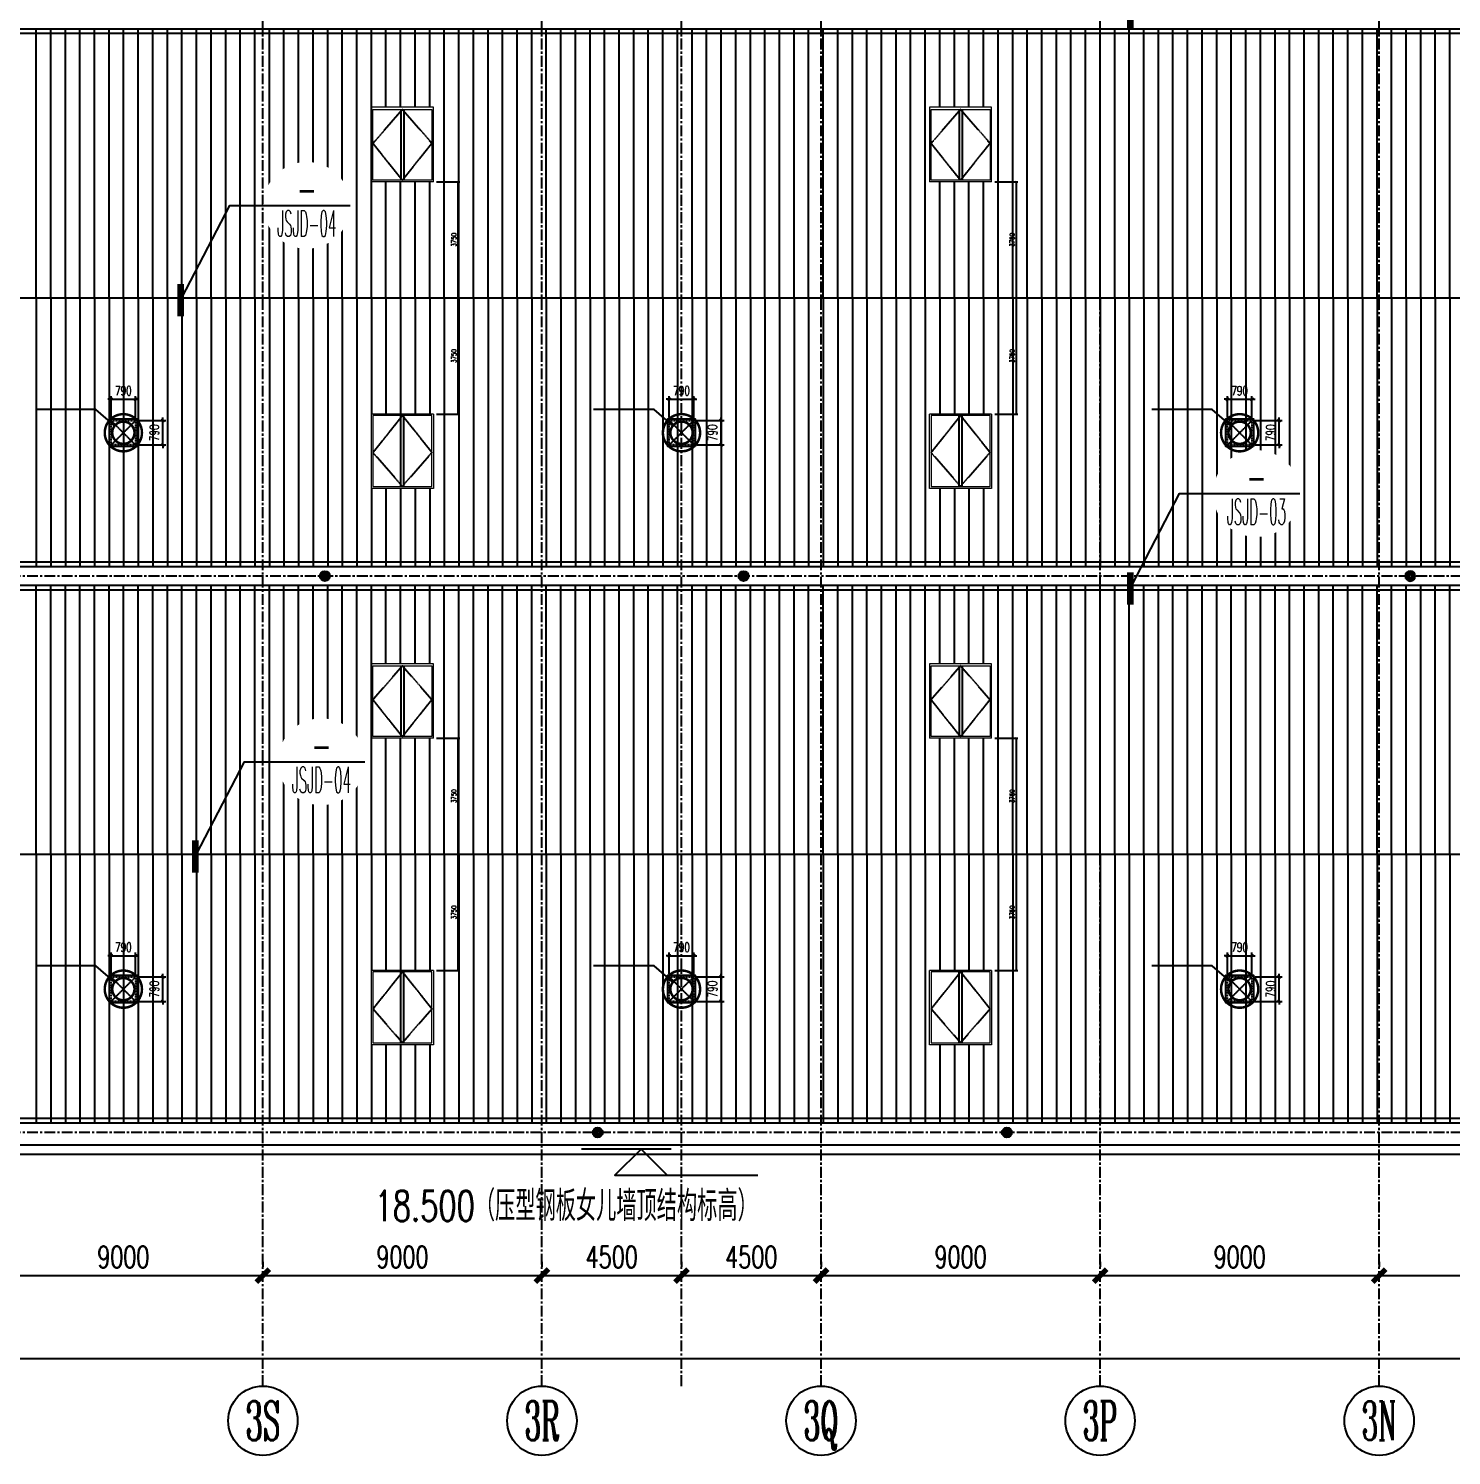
# Model space of a CAD drawing. Extents: x -599358 to 2865263, y -1062760 to 486533.
# Drawn here: x 1842118 to 1888005, y -889970 to -843935 of the extents above; entities that cross this region are included whole.
import ezdxf
from ezdxf.enums import TextEntityAlignment as Align

# ---------------------------------------------------------------- set-up
doc = ezdxf.new("R2010")
doc.units = 0
doc.set_wipeout_variables(frame=1)
for name, pattern in [('CENTER', [2, 1.25, -0.25, 0.25, -0.25]), ('DASH', [0.35, 0.25, -0.1]), ('HIDDEN', [0.375, 0.25, -0.125])]:
    doc.linetypes.add(name, pattern=pattern)
for name, color, linetype in [('3符号', 173, 'Continuous'), ('3索引', 3, 'Continuous'), ('A-AXIS-DP', 126, 'Continuous'), ('A-LIN-V', 9, 'Continuous'), ('A-SFCE', 30, 'Continuous'), ('A-WINDOW', 140, 'Continuous'), ('DIM', 173, 'Continuous'), ('DIM_SYMB', 3, 'Continuous'), ('DOTE', 1, 'CENTER'), ('参考线', 8, 'Continuous'), ('外框', 1, 'HIDDEN'), ('屋面板111', 6, 'Continuous'), ('文本', 4, 'Continuous'), ('暖通', 7, 'Continuous'), ('虹吸雨水斗', 6, 'Continuous')]:
    doc.layers.add(name, color=color, linetype=linetype)
doc.layers.add('成型线', color=3, linetype='Continuous', lineweight=18)
doc.styles.add('_TCH_AXIS', font='COMPLEX', dxfattribs={"bigfont": 'GBCBIG'})
doc.styles.add('_TCH_DIM_T3', font='SIMPLEX', dxfattribs={"width": 0.705882, "bigfont": 'GBCBIG'})
doc.styles.add('DHTEXT-1', font='romans.shx', dxfattribs={"width": 0.7, "bigfont": 'chinese.shx'})
doc.styles.add('卓越符号', font='ROMANS.shx', dxfattribs={"width": 0.7, "bigfont": 'CHINESE.shx'})
doc.dimstyles.new('_TCH_ARCH&&100', dxfattribs={"dimtxt": 297.5, "dimasz": 100, "dimexe": 100, "dimexo": 100, "dimgap": 126.25, "dimtad": 1, "dimdec": 0, "dimzin": 0, "dimdsep": 46, "dimtxsty": '_TCH_DIM_T3', "dimblk": 'ARCHTICK', "dimcen": 0.09, "dimclrt": 7, "dimazin": 2, "dimtfac": 1, "dimtdec": 0, "dimtix": 1, "dimtmove": 2, "dimatfit": 3, "dimfxl": 0, "dimtolj": 1, "dimtzin": 0, "dimarcsym": 0})
doc.dimstyles.new('_TCH_ARCH&&50', dxfattribs={"dimtxt": 148.75, "dimasz": 50, "dimexe": 50, "dimexo": 50, "dimgap": 63.125, "dimtad": 1, "dimdec": 0, "dimzin": 0, "dimdsep": 46, "dimtxsty": '_TCH_DIM_T3', "dimblk": 'ARCHTICK', "dimcen": 0.09, "dimclrt": 7, "dimazin": 2, "dimtfac": 1, "dimtdec": 0, "dimtix": 1, "dimtmove": 2, "dimatfit": 3, "dimfxl": 0, "dimtolj": 1, "dimtzin": 0, "dimarcsym": 0})
doc.dimstyles.new('ZN280', dxfattribs={"dimscale": 280, "dimtxt": 2.5, "dimasz": 1.5, "dimexe": 1, "dimexo": 2, "dimgap": 0.9, "dimtad": 1, "dimdec": 0, "dimdsep": 46, "dimtxsty": 'DHTEXT-1', "dimblk": 'ARCHTICK', "dimcen": 2.5, "dimclrd": 173, "dimclre": 173, "dimclrt": 7, "dimazin": 2, "dimtfac": 1, "dimtdec": 0, "dimtix": 1, "dimtmove": 2, "dimatfit": 3, "dimfxl": 0, "dimarcsym": 0})

# ---------------------------------------------------------------- blocks, each defined once
blk = doc.blocks.new('卓越-轴号')
blk.add_circle((0, 0), 4)
at = {"color": 0, "style": '_TCH_AXIS', "width": 1.041667, "flags": 8}
blk.add_attdef('A', text='', height=4.48, dxfattribs=at).set_placement((-2, -2.24), (2, -2.24), align=Align.FIT)
blk = doc.blocks.new('*U613')
at = {"ltscale": 10}
blk.add_line((3.48, 0), (-6.85, 0), dxfattribs=at)
blk.add_lwpolyline([(3, -3), (0, 0), (-3, -3), (13.45, -3)])
at = {"color": 0, "style": '卓越符号', "width": 0.7, "flags": 8}
blk.add_attdef('±0.000', text='', height=3.5, dxfattribs=at).set_placement((13.45, -7.85), align=Align.RIGHT)
blk = doc.blocks.new('卓越-指向索引')
blk.add_wipeout([(0, 5), (-0.52, 4.97), (-1.04, 4.89), (-1.55, 4.76), (-2.03, 4.57), (-2.5, 4.33), (-2.94, 4.05), (-3.35, 3.72), (-3.72, 3.35), (-4.05, 2.94), (-4.33, 2.5), (-4.57, 2.03), (-4.76, 1.55), (-4.89, 1.04), (-4.97, 0.52), (-5, 0), (-4.97, -0.52), (-4.89, -1.04), (-4.76, -1.55), (-4.57, -2.03), (-4.33, -2.5), (-4.05, -2.94), (-3.72, -3.35), (-3.35, -3.72), (-2.94, -4.05), (-2.5, -4.33), (-2.03, -4.57), (-1.55, -4.76), (-1.04, -4.89), (-0.52, -4.97), (0, -5), (0.52, -4.97), (1.04, -4.89), (1.55, -4.76), (2.03, -4.57), (2.5, -4.33), (2.94, -4.05), (3.35, -3.72), (3.72, -3.35), (4.05, -2.94), (4.33, -2.5), (4.57, -2.03), (4.76, -1.55), (4.89, -1.04), (4.97, -0.52), (5, 0), (4.97, 0.52), (4.89, 1.04), (4.76, 1.55), (4.57, 2.03), (4.33, 2.5), (4.05, 2.94), (3.72, 3.35), (3.35, 3.72), (2.94, 4.05), (2.5, 4.33), (2.03, 4.57), (1.55, 4.76), (1.04, 4.89), (0.52, 4.97)])
blk.add_line((-5, 0), (5, 0))
at = {"color": 0, "style": '卓越符号', "width": 0.7, "flags": 8}
blk.add_attdef('索引编号', text='', height=3, dxfattribs=at).set_placement((0, 0.37), align=Align.CENTER)
at = {"color": 0, "style": '卓越符号', "width": 0.892319, "flags": 8}
blk.add_attdef('图号', text='', height=3, dxfattribs=at).set_placement((-3.41, -3.6), (3.41, -3.6), align=Align.FIT)
blk = doc.blocks.new('“奔腾”虹吸雨水斗')
at = {"layer": '虹吸雨水斗', "lineweight": 25}
for p, q in [((946982, 86753), (947040, 86688)), ((947052, 86699), (946987, 86758)), ((947048, 86793), (947066, 86707)), ((947082, 86711), (947055, 86795)), ((947125, 86795), (947098, 86711)), ((947114, 86707), (947132, 86793)), ((947194, 86758), (947128, 86699)), ((947140, 86688), (947199, 86753)), ((946944, 86685), (947028, 86658)), ((947028, 86641), (946944, 86614)), ((947032, 86673), (946946, 86692)), ((946946, 86607), (947032, 86625)), ((947040, 86611), (946982, 86546)), ((946987, 86541), (947052, 86600)), ((947066, 86592), (947048, 86506)), ((947055, 86504), (947082, 86587)), ((947098, 86587), (947125, 86504)), ((947132, 86506), (947114, 86592)), ((947128, 86600), (947194, 86541)), ((947199, 86546), (947140, 86611)), ((947234, 86692), (947148, 86673)), ((947148, 86625), (947234, 86607)), ((947152, 86658), (947236, 86685)), ((947236, 86614), (947152, 86641))]:
    blk.add_line(p, q, dxfattribs=at)
for radius in [150, 47.6]:
    blk.add_circle((947090, 86649), radius, dxfattribs=at)
for centre, start, end in [((947025, 86649), 291.6382, 68.3675), ((947034, 86682), 261.6382, 38.3675), ((947034, 86617), 321.6382, 98.3675), ((947057, 86706), 231.6382, 8.3675), ((947057, 86593), 351.6382, 128.3675), ((947090, 86715), 201.6382, 338.3675), ((947090, 86584), 21.6382, 158.3675), ((947123, 86706), 171.6382, 308.3675), ((947123, 86593), 51.6382, 188.3675), ((947147, 86682), 141.6382, 278.3675), ((947147, 86617), 81.6382, 218.3675), ((947155, 86649), 111.6382, 248.3675)]:
    blk.add_arc(centre, 8.82, start, end, dxfattribs=at)
blk = doc.blocks.new('_ArchTick')
at = {"color": 0, "linetype": 'ByBlock', "const_width": 0.4}
blk.add_lwpolyline([(-0.5, -0.5), (0.5, 0.5)], dxfattribs=at)
blk = doc.blocks.new('*D1946')
at = {"layer": 'Defpoints', "color": 0, "ltscale": 2800, "transparency": 16777216}
for p in [(1840675, -884283), (1849675, -884168), (1849675, -884283)]:
    blk.add_point(p, dxfattribs=at)
at = {"layer": 'DIM', "color": 173, "linetype": 'ByBlock', "lineweight": -2, "ltscale": 2800, "transparency": 16777216}
for p, q in [((1840675, -883723), (1840675, -883888)), ((1849675, -883723), (1849675, -883888)), ((1840675, -884168), (1849675, -884168))]:
    blk.add_line(p, q, dxfattribs=at)
at = {"layer": 'DIM', "color": 173, "lineweight": -2, "ltscale": 2800, "transparency": 16777216, "xscale": 420, "yscale": 420, "zscale": 420, "rotation": 180}
blk.add_blockref('_ArchTick', (1840675, -884168), dxfattribs=at)
at = {"layer": 'DIM', "color": 173, "lineweight": -2, "ltscale": 2800, "transparency": 16777216, "xscale": 420, "yscale": 420, "zscale": 420}
blk.add_blockref('_ArchTick', (1849675, -884168), dxfattribs=at)
at = {"layer": 'DIM', "color": 7, "ltscale": 2800, "transparency": 16777216, "insert": (1845175, -883566), "char_height": 700, "attachment_point": 5, "style": 'DHTEXT-1'}
blk.add_mtext('9000', dxfattribs=at)
blk = doc.blocks.new('*D1947')
at = {"layer": 'Defpoints', "color": 0, "ltscale": 2800, "transparency": 16777216}
for p in [(1849675, -884283), (1858675, -884168), (1858675, -884283)]:
    blk.add_point(p, dxfattribs=at)
at = {"layer": 'DIM', "color": 173, "linetype": 'ByBlock', "lineweight": -2, "ltscale": 2800, "transparency": 16777216}
for p, q in [((1849675, -883723), (1849675, -883888)), ((1858675, -883723), (1858675, -883888)), ((1849675, -884168), (1858675, -884168))]:
    blk.add_line(p, q, dxfattribs=at)
at = {"layer": 'DIM', "color": 173, "lineweight": -2, "ltscale": 2800, "transparency": 16777216, "xscale": 420, "yscale": 420, "zscale": 420, "rotation": 180}
blk.add_blockref('_ArchTick', (1849675, -884168), dxfattribs=at)
at = {"layer": 'DIM', "color": 173, "lineweight": -2, "ltscale": 2800, "transparency": 16777216, "xscale": 420, "yscale": 420, "zscale": 420}
blk.add_blockref('_ArchTick', (1858675, -884168), dxfattribs=at)
at = {"layer": 'DIM', "color": 7, "ltscale": 2800, "transparency": 16777216, "insert": (1854175, -883566), "char_height": 700, "attachment_point": 5, "style": 'DHTEXT-1'}
blk.add_mtext('9000', dxfattribs=at)
blk = doc.blocks.new('*D1948')
at = {"layer": 'Defpoints', "color": 0, "ltscale": 2800, "transparency": 16777216}
for p in [(1858675, -884283), (1863175, -884168), (1863175, -884283)]:
    blk.add_point(p, dxfattribs=at)
at = {"layer": 'DIM', "color": 173, "linetype": 'ByBlock', "lineweight": -2, "ltscale": 2800, "transparency": 16777216}
for p, q in [((1858675, -883723), (1858675, -883888)), ((1863175, -883723), (1863175, -883888)), ((1858675, -884168), (1863175, -884168))]:
    blk.add_line(p, q, dxfattribs=at)
at = {"layer": 'DIM', "color": 173, "lineweight": -2, "ltscale": 2800, "transparency": 16777216, "xscale": 420, "yscale": 420, "zscale": 420, "rotation": 180}
blk.add_blockref('_ArchTick', (1858675, -884168), dxfattribs=at)
at = {"layer": 'DIM', "color": 173, "lineweight": -2, "ltscale": 2800, "transparency": 16777216, "xscale": 420, "yscale": 420, "zscale": 420}
blk.add_blockref('_ArchTick', (1863175, -884168), dxfattribs=at)
at = {"layer": 'DIM', "color": 7, "ltscale": 2800, "transparency": 16777216, "insert": (1860925, -883566), "char_height": 700, "attachment_point": 5, "style": 'DHTEXT-1'}
blk.add_mtext('4500', dxfattribs=at)
blk = doc.blocks.new('*D1949')
at = {"layer": 'Defpoints', "color": 0, "ltscale": 2800, "transparency": 16777216}
for p in [(1863175, -884283), (1867675, -884168), (1867675, -884283)]:
    blk.add_point(p, dxfattribs=at)
at = {"layer": 'DIM', "color": 173, "linetype": 'ByBlock', "lineweight": -2, "ltscale": 2800, "transparency": 16777216}
for p, q in [((1863175, -883723), (1863175, -883888)), ((1867675, -883723), (1867675, -883888)), ((1863175, -884168), (1867675, -884168))]:
    blk.add_line(p, q, dxfattribs=at)
at = {"layer": 'DIM', "color": 173, "lineweight": -2, "ltscale": 2800, "transparency": 16777216, "xscale": 420, "yscale": 420, "zscale": 420, "rotation": 180}
blk.add_blockref('_ArchTick', (1863175, -884168), dxfattribs=at)
at = {"layer": 'DIM', "color": 173, "lineweight": -2, "ltscale": 2800, "transparency": 16777216, "xscale": 420, "yscale": 420, "zscale": 420}
blk.add_blockref('_ArchTick', (1867675, -884168), dxfattribs=at)
at = {"layer": 'DIM', "color": 7, "ltscale": 2800, "transparency": 16777216, "insert": (1865425, -883566), "char_height": 700, "attachment_point": 5, "style": 'DHTEXT-1'}
blk.add_mtext('4500', dxfattribs=at)
blk = doc.blocks.new('*D1950')
at = {"layer": 'Defpoints', "color": 0, "ltscale": 2800, "transparency": 16777216}
for p in [(1867675, -884283), (1876675, -884168), (1876675, -884283)]:
    blk.add_point(p, dxfattribs=at)
at = {"layer": 'DIM', "color": 173, "linetype": 'ByBlock', "lineweight": -2, "ltscale": 2800, "transparency": 16777216}
for p, q in [((1867675, -883723), (1867675, -883888)), ((1876675, -883723), (1876675, -883888)), ((1867675, -884168), (1876675, -884168))]:
    blk.add_line(p, q, dxfattribs=at)
at = {"layer": 'DIM', "color": 173, "lineweight": -2, "ltscale": 2800, "transparency": 16777216, "xscale": 420, "yscale": 420, "zscale": 420, "rotation": 180}
blk.add_blockref('_ArchTick', (1867675, -884168), dxfattribs=at)
at = {"layer": 'DIM', "color": 173, "lineweight": -2, "ltscale": 2800, "transparency": 16777216, "xscale": 420, "yscale": 420, "zscale": 420}
blk.add_blockref('_ArchTick', (1876675, -884168), dxfattribs=at)
at = {"layer": 'DIM', "color": 7, "ltscale": 2800, "transparency": 16777216, "insert": (1872175, -883566), "char_height": 700, "attachment_point": 5, "style": 'DHTEXT-1'}
blk.add_mtext('9000', dxfattribs=at)
blk = doc.blocks.new('*D1951')
at = {"layer": 'Defpoints', "color": 0, "ltscale": 2800, "transparency": 16777216}
for p in [(1876675, -884283), (1885675, -884168), (1885675, -884283)]:
    blk.add_point(p, dxfattribs=at)
at = {"layer": 'DIM', "color": 173, "linetype": 'ByBlock', "lineweight": -2, "ltscale": 2800, "transparency": 16777216}
for p, q in [((1876675, -883723), (1876675, -883888)), ((1885675, -883723), (1885675, -883888)), ((1876675, -884168), (1885675, -884168))]:
    blk.add_line(p, q, dxfattribs=at)
at = {"layer": 'DIM', "color": 173, "lineweight": -2, "ltscale": 2800, "transparency": 16777216, "xscale": 420, "yscale": 420, "zscale": 420, "rotation": 180}
blk.add_blockref('_ArchTick', (1876675, -884168), dxfattribs=at)
at = {"layer": 'DIM', "color": 173, "lineweight": -2, "ltscale": 2800, "transparency": 16777216, "xscale": 420, "yscale": 420, "zscale": 420}
blk.add_blockref('_ArchTick', (1885675, -884168), dxfattribs=at)
at = {"layer": 'DIM', "color": 7, "ltscale": 2800, "transparency": 16777216, "insert": (1881175, -883566), "char_height": 700, "attachment_point": 5, "style": 'DHTEXT-1'}
blk.add_mtext('9000', dxfattribs=at)
blk = doc.blocks.new('*D1952')
at = {"layer": 'Defpoints', "color": 0, "ltscale": 2800, "transparency": 16777216}
for p in [(1885675, -884283), (1894675, -884168), (1894675, -884283)]:
    blk.add_point(p, dxfattribs=at)
at = {"layer": 'DIM', "color": 173, "linetype": 'ByBlock', "lineweight": -2, "ltscale": 2800, "transparency": 16777216}
for p, q in [((1885675, -883723), (1885675, -883888)), ((1894675, -883723), (1894675, -883888)), ((1885675, -884168), (1894675, -884168))]:
    blk.add_line(p, q, dxfattribs=at)
at = {"layer": 'DIM', "color": 173, "lineweight": -2, "ltscale": 2800, "transparency": 16777216, "xscale": 420, "yscale": 420, "zscale": 420, "rotation": 180}
blk.add_blockref('_ArchTick', (1885675, -884168), dxfattribs=at)
at = {"layer": 'DIM', "color": 173, "lineweight": -2, "ltscale": 2800, "transparency": 16777216, "xscale": 420, "yscale": 420, "zscale": 420}
blk.add_blockref('_ArchTick', (1894675, -884168), dxfattribs=at)
at = {"layer": 'DIM', "color": 7, "ltscale": 2800, "transparency": 16777216, "insert": (1890175, -883566), "char_height": 700, "attachment_point": 5, "style": 'DHTEXT-1'}
blk.add_mtext('9000', dxfattribs=at)
blk = doc.blocks.new('*D1965')
at = {"layer": 'Defpoints', "color": 0, "ltscale": 2800, "transparency": 16777216}
for p in [(1809675, -885239), (1993675, -885239), (1809675, -886850)]:
    blk.add_point(p, dxfattribs=at)
at = {"layer": 'DIM', "color": 173, "linetype": 'ByBlock', "lineweight": -2, "ltscale": 2800, "transparency": 16777216}
for p, q in [((1809675, -885799), (1809675, -887130)), ((1993675, -885799), (1993675, -887130)), ((1993675, -886850), (1809675, -886850))]:
    blk.add_line(p, q, dxfattribs=at)
at = {"layer": 'DIM', "color": 173, "lineweight": -2, "ltscale": 2800, "transparency": 16777216, "xscale": 420, "yscale": 420, "zscale": 420, "rotation": 180}
blk.add_blockref('_ArchTick', (1809675, -886850), dxfattribs=at)
at = {"layer": 'DIM', "color": 173, "lineweight": -2, "ltscale": 2800, "transparency": 16777216, "xscale": 420, "yscale": 420, "zscale": 420}
blk.add_blockref('_ArchTick', (1993675, -886850), dxfattribs=at)
at = {"layer": 'DIM', "color": 7, "ltscale": 2800, "transparency": 16777216, "insert": (1901675, -886248), "char_height": 700, "attachment_point": 5, "style": 'DHTEXT-1'}
blk.add_mtext('184000', dxfattribs=at)
blk = doc.blocks.new('*D1776')
at = {"layer": 'A-AXIS-DP', "color": 0, "lineweight": -2, "transparency": 16777216}
for p, q in [((-1274, 395), (-1274, 495)), ((-495, 395), (-1374, 395)), ((-1274, 395), (-1274, -395)), ((-495, -395), (-1374, -395)), ((-1274, -395), (-1274, -495))]:
    blk.add_line(p, q, dxfattribs=at)
at = {"layer": 'Defpoints', "color": 0, "transparency": 16777216}
for p in [(-395, 395), (-1274, -395), (-395, -395)]:
    blk.add_point(p, dxfattribs=at)
at = {"layer": 'A-AXIS-DP', "color": 0, "lineweight": -2, "transparency": 16777216, "xscale": 100, "yscale": 100, "zscale": 100}
for p, rotation in [((-1274, 395), 270), ((-1274, -395), 90)]:
    blk.add_blockref('_ArchTick', p, dxfattribs=dict(at, rotation=rotation))
at = {"layer": 'A-AXIS-DP', "color": 7, "transparency": 16777216, "insert": (-999, 0), "char_height": 297.5, "attachment_point": 5, "rotation": 270, "style": '_TCH_DIM_T3'}
blk.add_mtext('\\A1;790', dxfattribs=at)
blk = doc.blocks.new('*D1777')
at = {"layer": 'A-AXIS-DP', "color": 0, "lineweight": -2, "transparency": 16777216}
for p, q in [((-395, -495), (-395, -1178)), ((395, -495), (395, -1178)), ((-395, -1078), (-495, -1078)), ((395, -1078), (-395, -1078)), ((395, -1078), (495, -1078))]:
    blk.add_line(p, q, dxfattribs=at)
at = {"layer": 'Defpoints', "color": 0, "transparency": 16777216}
for p in [(-395, -395), (395, -395), (-395, -1078)]:
    blk.add_point(p, dxfattribs=at)
at = {"layer": 'A-AXIS-DP', "color": 0, "lineweight": -2, "transparency": 16777216, "xscale": 100, "yscale": 100, "zscale": 100}
blk.add_blockref('_ArchTick', (-395, -1078), dxfattribs=at)
at = {"layer": 'A-AXIS-DP', "color": 0, "lineweight": -2, "transparency": 16777216, "xscale": 100, "yscale": 100, "zscale": 100, "rotation": 180}
blk.add_blockref('_ArchTick', (395, -1078), dxfattribs=at)
at = {"layer": 'A-AXIS-DP', "color": 7, "transparency": 16777216, "insert": (0, -1353), "char_height": 297.5, "attachment_point": 5, "rotation": 180, "style": '_TCH_DIM_T3'}
blk.add_mtext('\\A1;790', dxfattribs=at)
blk = doc.blocks.new('44')
blk.add_wipeout([(277496, 745320), (279896, 745320), (279896, 747320), (277496, 747320)]).dxf.layer = '参考线'
at = {"color": 2}
for p, q in [((277566, 746370), (279851, 746370)), ((277566, 746270), (279851, 746270))]:
    blk.add_line(p, q, dxfattribs=at)
at = {"layer": '外框'}
for points in [[(279851, 746320), (278658, 747270), (277566, 746320)], [(279851, 746320), (278658, 745370), (277566, 746320)]]:
    blk.add_lwpolyline(points, dxfattribs=at)
at = {"layer": '成型线'}
blk.add_line((279896, 745320), (279896, 747320), dxfattribs=at)
blk.add_lwpolyline([(279896, 745320), (277496, 745320), (277496, 747320), (279896, 747320)], dxfattribs=at)
blk.add_lwpolyline([(279851, 745370), (279851, 747270), (277566, 747270), (277566, 745370)], close=True, dxfattribs=at)
blk = doc.blocks.new('*D2423')
at = {"layer": 'A-WINDOW', "color": 0, "lineweight": -2, "transparency": 16777216}
for p, q in [((367696, 714320), (368446, 714320)), ((368396, 710570), (368396, 714320)), ((367696, 710570), (368446, 710570))]:
    blk.add_line(p, q, dxfattribs=at)
at = {"layer": 'Defpoints', "color": 0, "transparency": 16777216}
for p in [(367646, 714320), (368396, 714320), (367646, 710570)]:
    blk.add_point(p, dxfattribs=at)
at = {"layer": 'A-WINDOW', "color": 0, "lineweight": -2, "transparency": 16777216, "xscale": 50, "yscale": 50, "zscale": 50}
for p, rotation in [((368396, 714320), 90), ((368396, 710570), 270)]:
    blk.add_blockref('_ArchTick', p, dxfattribs=dict(at, rotation=rotation))
at = {"layer": 'A-WINDOW', "color": 7, "transparency": 16777216, "insert": (368258, 712445), "char_height": 148.8, "attachment_point": 5, "rotation": 90, "style": '_TCH_DIM_T3'}
blk.add_mtext('\\A1;3750', dxfattribs=at)
blk = doc.blocks.new('*D2424')
at = {"layer": 'A-WINDOW', "color": 0, "lineweight": -2, "transparency": 16777216}
for p, q in [((367696, 718070), (368446, 718070)), ((368396, 714320), (368396, 718070)), ((367696, 714320), (368446, 714320))]:
    blk.add_line(p, q, dxfattribs=at)
at = {"layer": 'Defpoints', "color": 0, "transparency": 16777216}
for p in [(367646, 718070), (368396, 718070), (367646, 714320)]:
    blk.add_point(p, dxfattribs=at)
at = {"layer": 'A-WINDOW', "color": 0, "lineweight": -2, "transparency": 16777216, "xscale": 50, "yscale": 50, "zscale": 50}
for p, rotation in [((368396, 718070), 90), ((368396, 714320), 270)]:
    blk.add_blockref('_ArchTick', p, dxfattribs=dict(at, rotation=rotation))
at = {"layer": 'A-WINDOW', "color": 7, "transparency": 16777216, "insert": (368258, 716195), "char_height": 148.8, "attachment_point": 5, "rotation": 90, "style": '_TCH_DIM_T3'}
blk.add_mtext('\\A1;3750', dxfattribs=at)
blk = doc.blocks.new('fengji')
at = {"layer": 'DIM_SYMB'}
for p, q in [((324.2, -267.9), (884.2, -747.9)), ((884.2, -747.9), (2834.2, -747.9))]:
    blk.add_line(p, q, dxfattribs=at)
at = {"layer": 'DIM_SYMB', "const_width": 40}
blk.add_lwpolyline([(310.3, -253.5, -1), (338.1, -282.3, -1)], format="xyb", close=True, dxfattribs=at)
at = {"layer": '暖通', "color": 7, "linetype": 'DASH', "ltscale": 0.5}
for p, q in [((-395, 395), (395, -395)), ((395, 395), (-395, -395))]:
    blk.add_line(p, q, dxfattribs=at)
at = {"layer": '暖通', "color": 7, "const_width": 79.8}
for points in [[(0, -600.2, -1), (0, 600.2, -1)], [(0, -600.2, 1), (0, 600.2, 1)]]:
    blk.add_lwpolyline(points, format="xyb", dxfattribs=at)
at = {"layer": '暖通', "color": 7, "ltscale": 0.5}
blk.add_lwpolyline([(-445, 445), (445, 445), (445, -445), (-445, -445)], close=True, dxfattribs=at)
at = {"layer": '暖通', "color": 7, "linetype": 'DASH', "const_width": 79.8}
for points in [[(0, -358.3, -1), (0, 358.3, -1)], [(0, -358.3, 1), (0, 358.3, 1)]]:
    blk.add_lwpolyline(points, format="xyb", dxfattribs=at)
at = {"layer": '暖通', "color": 7, "linetype": 'DASH', "ltscale": 0.5}
blk.add_lwpolyline([(-395, 395), (395, 395), (395, -395), (-395, -395)], close=True, dxfattribs=at)
at = {"layer": 'A-AXIS-DP'}
for p1, distance, picture, middle in [((-395, 395), -879.2, '*D1776', (-999.2, 0)), ((395, -395), 682.9, '*D1777', (0, -1352.9))]:
    dim = blk.add_aligned_dim(p1=p1, p2=(-395, -395), distance=distance, dimstyle='_TCH_ARCH&&100', dxfattribs=at)
    dim.commit()
    dim.dimension.update_dxf_attribs({"geometry": picture, "text_midpoint": middle})
blk = doc.blocks.new('A$Cff7cfbaa')
at = {"layer": '暖通', "rotation": 180}
for p in [(35500, -49225), (53500, -49225), (71500, -49225), (35500, -67175), (53500, -67175), (71500, -67175)]:
    blk.add_blockref('fengji', p, dxfattribs=at)
blk = doc.blocks.new('frtt')
at = {"layer": 'A-LIN-V', "xscale": -1, "rotation": 90}
blk.add_blockref('44', (1112915.9, 997965.8), dxfattribs=at)
at = {"layer": 'A-LIN-V', "rotation": 90}
blk.add_blockref('44', (1112915.9, 430674.2), dxfattribs=at)
at = {"layer": 'A-WINDOW', "color": 1}
for p1, p2, picture, middle in [((367645.9, 714320), (367645.9, 718070), '*D2424', (368258.4, 716195)), ((367645.9, 710570), (367645.9, 714320), '*D2423', (368258.4, 712445))]:
    dim = blk.add_aligned_dim(p1=p1, p2=p2, distance=-750, dimstyle='_TCH_ARCH&&50', dxfattribs=at)
    dim.commit()
    dim.dimension.update_dxf_attribs({"geometry": picture, "text_midpoint": middle})
blk = doc.blocks.new('A$C306215c0')
at = {"layer": 'A-WINDOW'}
for p in [(-322096, -759195), (-304096, -759195), (-322096, -777145), (-304096, -777145)]:
    blk.add_blockref('frtt', p, dxfattribs=at)

msp = doc.modelspace()

# ---------------------------------------------------------------- linework, layer by layer
at = {"layer": '3索引', "linetype": 'DASH', "ltscale": 1400, "const_width": 140}
for points in [[(1877614.8, -843897.5), (1877690.5, -843897.5), (1877690.5, -842995.9), (1877614.8, -842995.9)], [(1846989, -853149.1), (1847064.8, -853149.1), (1847064.8, -852247.5), (1846989, -852247.5)], [(1877614.8, -862447.5), (1877690.5, -862447.5), (1877690.5, -861545.9), (1877614.8, -861545.9)], [(1847459, -871099.1), (1847534.8, -871099.1), (1847534.8, -870197.5), (1847459, -870197.5)]]:
    msp.add_lwpolyline(points, close=True, dxfattribs=at)
at = {"layer": '3索引'}
for points in [[(1847064.8, -852625), (1848606.9, -849639.1), (1851092.2, -849639.1)], [(1877690.5, -861923.4), (1879232.7, -858937.5), (1881717.9, -858937.5)], [(1847534.8, -870575), (1849076.9, -867589.1), (1851562.2, -867589.1)]]:
    msp.add_lwpolyline(points, dxfattribs=at)
at = {"layer": 'A-LIN-V'}
for points in [[(1994174.8, -844100), (1815337.7, -844100)], [(1994174.8, -861150), (1809805.6, -861150)], [(1994174.8, -862050), (1809374.8, -862050)], [(1994174.8, -879100), (1809074.8, -879100)]]:
    msp.add_lwpolyline(points, dxfattribs=at)
at = {"layer": 'A-SFCE'}
msp.add_line((1809074.8, -879950), (1994174.8, -879950), dxfattribs=at)
for points in [[(1811835.7, -852625), (1994174.8, -852625)], [(1809374.8, -863600), (1808774.8, -863600), (1808774.8, -880250), (1994474.8, -880250)], [(1809074.8, -870575), (1994174.8, -870575)]]:
    msp.add_lwpolyline(points, dxfattribs=at)
at = {"layer": 'DOTE', "ltscale": 280}
for p, q in [((1849674.8, -887730), (1849674.8, -801515)), ((1858674.8, -887730), (1858674.8, -801515)), ((1863174.8, -887730), (1863174.8, -801515)), ((1867674.8, -887730), (1867674.8, -801515)), ((1876674.8, -887730), (1876674.8, -801515)), ((1885674.8, -887730), (1885674.8, -801515)), ((2002579, -861600), (1802219, -861600)), ((2002579, -879550), (1802219, -879550))]:
    msp.add_line(p, q, dxfattribs=at)
at = {"layer": '屋面板111', "ltscale": 2500}
for p, q in [((1842364.8, -852625), (1842364.8, -843950)), ((1842834.8, -852625), (1842834.8, -843950)), ((1843304.8, -852625), (1843304.8, -843950)), ((1843774.8, -852625), (1843774.8, -843950)), ((1844244.8, -852625), (1844244.8, -843950)), ((1844714.8, -852625), (1844714.8, -843950)), ((1845184.8, -852625), (1845184.8, -843950)), ((1845654.8, -852625), (1845654.8, -843950)), ((1846124.8, -852625), (1846124.8, -843950)), ((1846594.8, -852625), (1846594.8, -843950)), ((1847064.8, -852625), (1847064.8, -843950)), ((1847534.8, -852625), (1847534.8, -843950)), ((1848004.8, -852625), (1848004.8, -843950)), ((1848474.8, -852625), (1848474.8, -843950)), ((1848944.8, -852625), (1848944.8, -843950)), ((1849414.8, -852625), (1849414.8, -843950)), ((1849884.8, -852625), (1849884.8, -843950)), ((1850354.8, -852625), (1850354.8, -843950)), ((1850824.8, -852625), (1850824.8, -843950)), ((1851294.8, -852625), (1851294.8, -843950)), ((1851764.8, -852625), (1851764.8, -843950)), ((1852234.8, -852625), (1852234.8, -843950)), ((1852704.8, -852625), (1852704.8, -843950)), ((1853174.8, -852625), (1853174.8, -843950)), ((1853644.8, -852625), (1853644.8, -843950)), ((1854114.8, -852625), (1854114.8, -843950)), ((1854584.8, -852625), (1854584.8, -843950)), ((1855054.8, -852625), (1855054.8, -843950)), ((1855524.8, -852625), (1855524.8, -843950)), ((1855994.8, -852625), (1855994.8, -843950)), ((1856464.8, -852625), (1856464.8, -843950)), ((1856934.8, -852625), (1856934.8, -843950)), ((1857404.8, -852625), (1857404.8, -843950)), ((1857874.8, -852625), (1857874.8, -843950)), ((1858344.8, -852625), (1858344.8, -843950)), ((1858814.8, -852625), (1858814.8, -843950)), ((1859284.8, -852625), (1859284.8, -843950)), ((1859754.8, -852625), (1859754.8, -843950)), ((1860224.8, -852625), (1860224.8, -843950)), ((1860694.8, -852625), (1860694.8, -843950)), ((1861164.8, -852625), (1861164.8, -843950)), ((1861634.8, -852625), (1861634.8, -843950)), ((1862104.8, -852625), (1862104.8, -843950)), ((1862574.8, -852625), (1862574.8, -843950)), ((1863044.8, -852625), (1863044.8, -843950)), ((1863514.8, -852625), (1863514.8, -843950)), ((1863984.8, -852625), (1863984.8, -843950)), ((1864454.8, -852625), (1864454.8, -843950)), ((1864924.8, -852625), (1864924.8, -843950)), ((1865394.8, -852625), (1865394.8, -843950)), ((1865864.8, -852625), (1865864.8, -843950)), ((1866334.8, -852625), (1866334.8, -843950)), ((1866804.8, -852625), (1866804.8, -843950)), ((1867274.8, -852625), (1867274.8, -843950)), ((1867744.8, -852625), (1867744.8, -843950)), ((1868214.8, -852625), (1868214.8, -843950)), ((1868684.8, -852625), (1868684.8, -843950)), ((1869154.8, -852625), (1869154.8, -843950)), ((1869624.8, -852625), (1869624.8, -843950)), ((1870094.8, -852625), (1870094.8, -843950)), ((1870564.8, -852625), (1870564.8, -843950)), ((1871034.8, -852625), (1871034.8, -843950)), ((1871504.8, -852625), (1871504.8, -843950)), ((1871974.8, -852625), (1871974.8, -843950)), ((1872444.8, -852625), (1872444.8, -843950)), ((1872914.8, -852625), (1872914.8, -843950)), ((1873384.8, -852625), (1873384.8, -843950)), ((1873854.8, -852625), (1873854.8, -843950)), ((1874324.8, -852625), (1874324.8, -843950)), ((1874794.8, -852625), (1874794.8, -843950)), ((1875264.8, -852625), (1875264.8, -843950)), ((1875734.8, -852625), (1875734.8, -843950)), ((1876204.8, -852625), (1876204.8, -843950)), ((1876674.8, -852625), (1876674.8, -843950)), ((1877144.8, -852625), (1877144.8, -843950)), ((1877614.8, -852625), (1877614.8, -843950)), ((1878084.8, -852625), (1878084.8, -843950)), ((1878554.8, -852625), (1878554.8, -843950)), ((1879024.8, -852625), (1879024.8, -843950)), ((1879494.8, -852625), (1879494.8, -843950)), ((1879964.8, -852625), (1879964.8, -843950)), ((1880434.8, -852625), (1880434.8, -843950)), ((1880904.8, -852625), (1880904.8, -843950)), ((1881374.8, -852625), (1881374.8, -843950)), ((1881844.8, -852625), (1881844.8, -843950)), ((1882314.8, -852625), (1882314.8, -843950)), ((1882784.8, -852625), (1882784.8, -843950)), ((1883254.8, -852625), (1883254.8, -843950)), ((1883724.8, -852625), (1883724.8, -843950)), ((1884194.8, -852625), (1884194.8, -843950)), ((1884664.8, -852625), (1884664.8, -843950)), ((1885134.8, -852625), (1885134.8, -843950)), ((1885604.8, -852625), (1885604.8, -843950)), ((1886074.8, -852625), (1886074.8, -843950)), ((1886544.8, -852625), (1886544.8, -843950)), ((1887014.8, -852625), (1887014.8, -843950)), ((1887484.8, -852625), (1887484.8, -843950)), ((1887954.8, -852625), (1887954.8, -843950)), ((1842364.8, -852625), (1842364.8, -861300)), ((1842834.8, -852625), (1842834.8, -861300)), ((1843304.8, -852625), (1843304.8, -861300)), ((1843774.8, -852625), (1843774.8, -861300)), ((1844244.8, -852625), (1844244.8, -861300)), ((1844714.8, -852625), (1844714.8, -861300)), ((1845184.8, -852625), (1845184.8, -861300)), ((1845654.8, -852625), (1845654.8, -861300)), ((1846124.8, -852625), (1846124.8, -861300)), ((1846594.8, -852625), (1846594.8, -861300)), ((1847064.8, -852625), (1847064.8, -861300)), ((1847534.8, -852625), (1847534.8, -861300)), ((1848004.8, -852625), (1848004.8, -861300)), ((1848474.8, -852625), (1848474.8, -861300)), ((1848944.8, -852625), (1848944.8, -861300)), ((1849414.8, -852625), (1849414.8, -861300)), ((1849884.8, -852625), (1849884.8, -861300)), ((1850354.8, -852625), (1850354.8, -861300)), ((1850824.8, -852625), (1850824.8, -861300)), ((1851294.8, -852625), (1851294.8, -861300)), ((1851764.8, -852625), (1851764.8, -861300)), ((1852234.8, -852625), (1852234.8, -861300)), ((1852704.8, -852625), (1852704.8, -861300)), ((1853174.8, -852625), (1853174.8, -861300)), ((1853644.8, -852625), (1853644.8, -861300)), ((1854114.8, -852625), (1854114.8, -861300)), ((1854584.8, -852625), (1854584.8, -861300)), ((1855054.8, -852625), (1855054.8, -861300)), ((1855524.8, -852625), (1855524.8, -861300)), ((1855994.8, -852625), (1855994.8, -861300)), ((1856464.8, -852625), (1856464.8, -861300)), ((1856934.8, -852625), (1856934.8, -861300)), ((1857404.8, -852625), (1857404.8, -861300)), ((1857874.8, -852625), (1857874.8, -861300)), ((1858344.8, -852625), (1858344.8, -861300)), ((1858814.8, -852625), (1858814.8, -861300)), ((1859284.8, -852625), (1859284.8, -861300)), ((1859754.8, -852625), (1859754.8, -861300)), ((1860224.8, -852625), (1860224.8, -861300)), ((1860694.8, -852625), (1860694.8, -861300)), ((1861164.8, -852625), (1861164.8, -861300)), ((1861634.8, -852625), (1861634.8, -861300)), ((1862104.8, -852625), (1862104.8, -861300)), ((1862574.8, -852625), (1862574.8, -861300)), ((1863044.8, -852625), (1863044.8, -861300)), ((1863514.8, -852625), (1863514.8, -861300)), ((1863984.8, -852625), (1863984.8, -861300)), ((1864454.8, -852625), (1864454.8, -861300)), ((1864924.8, -852625), (1864924.8, -861300)), ((1865394.8, -852625), (1865394.8, -861300)), ((1865864.8, -852625), (1865864.8, -861300)), ((1866334.8, -852625), (1866334.8, -861300)), ((1866804.8, -852625), (1866804.8, -861300)), ((1867274.8, -852625), (1867274.8, -861300)), ((1867744.8, -852625), (1867744.8, -861300)), ((1868214.8, -852625), (1868214.8, -861300)), ((1868684.8, -852625), (1868684.8, -861300)), ((1869154.8, -852625), (1869154.8, -861300)), ((1869624.8, -852625), (1869624.8, -861300)), ((1870094.8, -852625), (1870094.8, -861300)), ((1870564.8, -852625), (1870564.8, -861300)), ((1871034.8, -852625), (1871034.8, -861300)), ((1871504.8, -852625), (1871504.8, -861300)), ((1871974.8, -852625), (1871974.8, -861300)), ((1872444.8, -852625), (1872444.8, -861300)), ((1872914.8, -852625), (1872914.8, -861300)), ((1873384.8, -852625), (1873384.8, -861300)), ((1873854.8, -852625), (1873854.8, -861300)), ((1874324.8, -852625), (1874324.8, -861300)), ((1874794.8, -852625), (1874794.8, -861300)), ((1875264.8, -852625), (1875264.8, -861300)), ((1875734.8, -852625), (1875734.8, -861300)), ((1876204.8, -852625), (1876204.8, -861300)), ((1876674.8, -852625), (1876674.8, -861300)), ((1877144.8, -852625), (1877144.8, -861300)), ((1877614.8, -852625), (1877614.8, -861300)), ((1878084.8, -852625), (1878084.8, -861300)), ((1878554.8, -852625), (1878554.8, -861300)), ((1879024.8, -852625), (1879024.8, -861300)), ((1879494.8, -852625), (1879494.8, -861300)), ((1879964.8, -852625), (1879964.8, -861300)), ((1880434.8, -852625), (1880434.8, -861300)), ((1880904.8, -852625), (1880904.8, -861300)), ((1881374.8, -852625), (1881374.8, -861300)), ((1881844.8, -852625), (1881844.8, -861300)), ((1882314.8, -852625), (1882314.8, -861300)), ((1882784.8, -852625), (1882784.8, -861300)), ((1883254.8, -852625), (1883254.8, -861300)), ((1883724.8, -852625), (1883724.8, -861300)), ((1884194.8, -852625), (1884194.8, -861300)), ((1884664.8, -852625), (1884664.8, -861300)), ((1885134.8, -852625), (1885134.8, -861300)), ((1885604.8, -852625), (1885604.8, -861300)), ((1886074.8, -852625), (1886074.8, -861300)), ((1886544.8, -852625), (1886544.8, -861300)), ((1887014.8, -852625), (1887014.8, -861300)), ((1887484.8, -852625), (1887484.8, -861300)), ((1887954.8, -852625), (1887954.8, -861300)), ((1842364.8, -870575), (1842364.8, -861900)), ((1842834.8, -870575), (1842834.8, -861900)), ((1843304.8, -870575), (1843304.8, -861900)), ((1843774.8, -870575), (1843774.8, -861900)), ((1844244.8, -870575), (1844244.8, -861900)), ((1844714.8, -870575), (1844714.8, -861900)), ((1845184.8, -870575), (1845184.8, -861900)), ((1845654.8, -870575), (1845654.8, -861900)), ((1846124.8, -870575), (1846124.8, -861900)), ((1846594.8, -870575), (1846594.8, -861900)), ((1847064.8, -870575), (1847064.8, -861900)), ((1847534.8, -870575), (1847534.8, -861900)), ((1848004.8, -870575), (1848004.8, -861900)), ((1848474.8, -870575), (1848474.8, -861900)), ((1848944.8, -870575), (1848944.8, -861900)), ((1849414.8, -870575), (1849414.8, -861900)), ((1849884.8, -870575), (1849884.8, -861900)), ((1850354.8, -870575), (1850354.8, -861900)), ((1850824.8, -870575), (1850824.8, -861900)), ((1851294.8, -870575), (1851294.8, -861900)), ((1851764.8, -870575), (1851764.8, -861900)), ((1852234.8, -870575), (1852234.8, -861900)), ((1852704.8, -870575), (1852704.8, -861900)), ((1853174.8, -870575), (1853174.8, -861900)), ((1853644.8, -870575), (1853644.8, -861900)), ((1854114.8, -870575), (1854114.8, -861900)), ((1854584.8, -870575), (1854584.8, -861900)), ((1855054.8, -870575), (1855054.8, -861900)), ((1855524.8, -870575), (1855524.8, -861900)), ((1855994.8, -870575), (1855994.8, -861900)), ((1856464.8, -870575), (1856464.8, -861900)), ((1856934.8, -870575), (1856934.8, -861900)), ((1857404.8, -870575), (1857404.8, -861900)), ((1857874.8, -870575), (1857874.8, -861900)), ((1858344.8, -870575), (1858344.8, -861900)), ((1858814.8, -870575), (1858814.8, -861900)), ((1859284.8, -870575), (1859284.8, -861900)), ((1859754.8, -870575), (1859754.8, -861900)), ((1860224.8, -870575), (1860224.8, -861900)), ((1860694.8, -870575), (1860694.8, -861900)), ((1861164.8, -870575), (1861164.8, -861900)), ((1861634.8, -870575), (1861634.8, -861900)), ((1862104.8, -870575), (1862104.8, -861900)), ((1862574.8, -870575), (1862574.8, -861900)), ((1863044.8, -870575), (1863044.8, -861900)), ((1863514.8, -870575), (1863514.8, -861900)), ((1863984.8, -870575), (1863984.8, -861900)), ((1864454.8, -870575), (1864454.8, -861900)), ((1864924.8, -870575), (1864924.8, -861900)), ((1865394.8, -870575), (1865394.8, -861900)), ((1865864.8, -870575), (1865864.8, -861900)), ((1866334.8, -870575), (1866334.8, -861900)), ((1866804.8, -870575), (1866804.8, -861900)), ((1867274.8, -870575), (1867274.8, -861900)), ((1867744.8, -870575), (1867744.8, -861900)), ((1868214.8, -870575), (1868214.8, -861900)), ((1868684.8, -870575), (1868684.8, -861900)), ((1869154.8, -870575), (1869154.8, -861900)), ((1869624.8, -870575), (1869624.8, -861900)), ((1870094.8, -870575), (1870094.8, -861900)), ((1870564.8, -870575), (1870564.8, -861900)), ((1871034.8, -870575), (1871034.8, -861900)), ((1871504.8, -870575), (1871504.8, -861900)), ((1871974.8, -870575), (1871974.8, -861900)), ((1872444.8, -870575), (1872444.8, -861900)), ((1872914.8, -870575), (1872914.8, -861900)), ((1873384.8, -870575), (1873384.8, -861900)), ((1873854.8, -870575), (1873854.8, -861900)), ((1874324.8, -870575), (1874324.8, -861900)), ((1874794.8, -870575), (1874794.8, -861900)), ((1875264.8, -870575), (1875264.8, -861900)), ((1875734.8, -870575), (1875734.8, -861900)), ((1876204.8, -870575), (1876204.8, -861900)), ((1876674.8, -870575), (1876674.8, -861900)), ((1877144.8, -870575), (1877144.8, -861900)), ((1877614.8, -870575), (1877614.8, -861900)), ((1878084.8, -870575), (1878084.8, -861900)), ((1878554.8, -870575), (1878554.8, -861900)), ((1879024.8, -870575), (1879024.8, -861900)), ((1879494.8, -870575), (1879494.8, -861900)), ((1879964.8, -870575), (1879964.8, -861900)), ((1880434.8, -870575), (1880434.8, -861900)), ((1880904.8, -870575), (1880904.8, -861900)), ((1881374.8, -870575), (1881374.8, -861900)), ((1881844.8, -870575), (1881844.8, -861900)), ((1882314.8, -870575), (1882314.8, -861900)), ((1882784.8, -870575), (1882784.8, -861900)), ((1883254.8, -870575), (1883254.8, -861900)), ((1883724.8, -870575), (1883724.8, -861900)), ((1884194.8, -870575), (1884194.8, -861900)), ((1884664.8, -870575), (1884664.8, -861900)), ((1885134.8, -870575), (1885134.8, -861900)), ((1885604.8, -870575), (1885604.8, -861900)), ((1886074.8, -870575), (1886074.8, -861900)), ((1886544.8, -870575), (1886544.8, -861900)), ((1887014.8, -870575), (1887014.8, -861900)), ((1887484.8, -870575), (1887484.8, -861900)), ((1887954.8, -870575), (1887954.8, -861900)), ((1842364.8, -870575), (1842364.8, -879250)), ((1842834.8, -870575), (1842834.8, -879250)), ((1843304.8, -870575), (1843304.8, -879250)), ((1843774.8, -870575), (1843774.8, -879250)), ((1844244.8, -870575), (1844244.8, -879250)), ((1844714.8, -870575), (1844714.8, -879250)), ((1845184.8, -870575), (1845184.8, -879250)), ((1845654.8, -870575), (1845654.8, -879250)), ((1846124.8, -870575), (1846124.8, -879250)), ((1846594.8, -870575), (1846594.8, -879250)), ((1847064.8, -870575), (1847064.8, -879250)), ((1847534.8, -870575), (1847534.8, -879250)), ((1848004.8, -870575), (1848004.8, -879250)), ((1848474.8, -870575), (1848474.8, -879250)), ((1848944.8, -870575), (1848944.8, -879250)), ((1849414.8, -870575), (1849414.8, -879250)), ((1849884.8, -870575), (1849884.8, -879250)), ((1850354.8, -870575), (1850354.8, -879250)), ((1850824.8, -870575), (1850824.8, -879250)), ((1851294.8, -870575), (1851294.8, -879250)), ((1851764.8, -870575), (1851764.8, -879250)), ((1852234.8, -870575), (1852234.8, -879250)), ((1852704.8, -870575), (1852704.8, -879250)), ((1853174.8, -870575), (1853174.8, -879250)), ((1853644.8, -870575), (1853644.8, -879250)), ((1854114.8, -870575), (1854114.8, -879250)), ((1854584.8, -870575), (1854584.8, -879250)), ((1855054.8, -870575), (1855054.8, -879250)), ((1855524.8, -870575), (1855524.8, -879250)), ((1855994.8, -870575), (1855994.8, -879250)), ((1856464.8, -870575), (1856464.8, -879250)), ((1856934.8, -870575), (1856934.8, -879250)), ((1857404.8, -870575), (1857404.8, -879250)), ((1857874.8, -870575), (1857874.8, -879250)), ((1858344.8, -870575), (1858344.8, -879250)), ((1858814.8, -870575), (1858814.8, -879250)), ((1859284.8, -870575), (1859284.8, -879250)), ((1859754.8, -870575), (1859754.8, -879250)), ((1860224.8, -870575), (1860224.8, -879250)), ((1860694.8, -870575), (1860694.8, -879250)), ((1861164.8, -870575), (1861164.8, -879250)), ((1861634.8, -870575), (1861634.8, -879250)), ((1862104.8, -870575), (1862104.8, -879250)), ((1862574.8, -870575), (1862574.8, -879250)), ((1863044.8, -870575), (1863044.8, -879250)), ((1863514.8, -870575), (1863514.8, -879250)), ((1863984.8, -870575), (1863984.8, -879250)), ((1864454.8, -870575), (1864454.8, -879250)), ((1864924.8, -870575), (1864924.8, -879250)), ((1865394.8, -870575), (1865394.8, -879250)), ((1865864.8, -870575), (1865864.8, -879250)), ((1866334.8, -870575), (1866334.8, -879250)), ((1866804.8, -870575), (1866804.8, -879250)), ((1867274.8, -870575), (1867274.8, -879250)), ((1867744.8, -870575), (1867744.8, -879250)), ((1868214.8, -870575), (1868214.8, -879250)), ((1868684.8, -870575), (1868684.8, -879250)), ((1869154.8, -870575), (1869154.8, -879250)), ((1869624.8, -870575), (1869624.8, -879250)), ((1870094.8, -870575), (1870094.8, -879250)), ((1870564.8, -870575), (1870564.8, -879250)), ((1871034.8, -870575), (1871034.8, -879250)), ((1871504.8, -870575), (1871504.8, -879250)), ((1871974.8, -870575), (1871974.8, -879250)), ((1872444.8, -870575), (1872444.8, -879250)), ((1872914.8, -870575), (1872914.8, -879250)), ((1873384.8, -870575), (1873384.8, -879250)), ((1873854.8, -870575), (1873854.8, -879250)), ((1874324.8, -870575), (1874324.8, -879250)), ((1874794.8, -870575), (1874794.8, -879250)), ((1875264.8, -870575), (1875264.8, -879250)), ((1875734.8, -870575), (1875734.8, -879250)), ((1876204.8, -870575), (1876204.8, -879250)), ((1876674.8, -870575), (1876674.8, -879250)), ((1877144.8, -870575), (1877144.8, -879250)), ((1877614.8, -870575), (1877614.8, -879250)), ((1878084.8, -870575), (1878084.8, -879250)), ((1878554.8, -870575), (1878554.8, -879250)), ((1879024.8, -870575), (1879024.8, -879250)), ((1879494.8, -870575), (1879494.8, -879250)), ((1879964.8, -870575), (1879964.8, -879250)), ((1880434.8, -870575), (1880434.8, -879250)), ((1880904.8, -870575), (1880904.8, -879250)), ((1881374.8, -870575), (1881374.8, -879250)), ((1881844.8, -870575), (1881844.8, -879250)), ((1882314.8, -870575), (1882314.8, -879250)), ((1882784.8, -870575), (1882784.8, -879250)), ((1883254.8, -870575), (1883254.8, -879250)), ((1883724.8, -870575), (1883724.8, -879250)), ((1884194.8, -870575), (1884194.8, -879250)), ((1884664.8, -870575), (1884664.8, -879250)), ((1885134.8, -870575), (1885134.8, -879250)), ((1885604.8, -870575), (1885604.8, -879250)), ((1886074.8, -870575), (1886074.8, -879250)), ((1886544.8, -870575), (1886544.8, -879250)), ((1887014.8, -870575), (1887014.8, -879250)), ((1887484.8, -870575), (1887484.8, -879250)), ((1887954.8, -870575), (1887954.8, -879250))]:
    msp.add_line(p, q, dxfattribs=at)
for points in [[(1994174.8, -843950), (1815228.6, -843950)], [(1994174.8, -861300), (1809599.2, -861300)], [(1994174.8, -861900), (1809374.8, -861900)], [(1994174.8, -879250), (1809074.8, -879250)]]:
    msp.add_lwpolyline(points, dxfattribs=at)

# ---------------------------------------------------------------- block references
at = {"layer": '3符号', "color": 7}
ref = msp.add_blockref('*U613', (1861869.1, -880086.7), dxfattribs=dict(at, xscale=280, yscale=280, zscale=280))
ref.add_attrib('±0.000', '18.500（压型钢板女儿墙顶结构标高）', dxfattribs={"layer": '0', "color": 0, "height": 980, "style": '卓越符号', "width": 0.7}).set_placement((1865635.1, -882408.5), align=Align.RIGHT)
ref = msp.add_blockref('卓越-轴号', (1849674.8, -888850), dxfattribs=dict(at, xscale=280, yscale=280, zscale=280))
ref.add_attrib('A', '3S', dxfattribs={"layer": '0', "color": 0, "height": 1254.4, "style": '_TCH_AXIS', "width": 0.568182}).set_placement((1849114.8, -889477.2), (1850234.8, -889477.2), align=Align.FIT)
ref = msp.add_blockref('卓越-轴号', (1858674.8, -888850), dxfattribs=dict(at, xscale=280, yscale=280, zscale=280))
ref.add_attrib('A', '3R', dxfattribs={"layer": '0', "color": 0, "height": 1254.4, "style": '_TCH_AXIS', "width": 0.506757}).set_placement((1858114.8, -889477.2), (1859234.8, -889477.2), align=Align.FIT)
ref = msp.add_blockref('卓越-轴号', (1867674.8, -888850), dxfattribs=dict(at, xscale=280, yscale=280, zscale=280))
ref.add_attrib('A', '3Q', dxfattribs={"layer": '0', "color": 0, "height": 1254.4, "style": '_TCH_AXIS', "width": 0.535714}).set_placement((1867114.8, -889477.2), (1868234.8, -889477.2), align=Align.FIT)
ref = msp.add_blockref('卓越-轴号', (1876674.8, -888850), dxfattribs=dict(at, xscale=280, yscale=280, zscale=280))
ref.add_attrib('A', '3P', dxfattribs={"layer": '0', "color": 0, "height": 1254.4, "style": '_TCH_AXIS', "width": 0.520833}).set_placement((1876114.8, -889477.2), (1877234.8, -889477.2), align=Align.FIT)
ref = msp.add_blockref('卓越-轴号', (1885674.8, -888850), dxfattribs=dict(at, xscale=280, yscale=280, zscale=280))
ref.add_attrib('A', '3N', dxfattribs={"layer": '0', "color": 0, "height": 1254.4, "style": '_TCH_AXIS', "width": 0.493421}).set_placement((1885114.8, -889477.2), (1886234.8, -889477.2), align=Align.FIT)
at = {"layer": '文本', "yscale": 1.061320754715, "zscale": 1.061320754715}
for p, xscale in [((846508.4, -953562.8), 1.061320754715), ((860008.4, -953562.8), 1.061320754715), ((2891841.1, -953562.8), -1.061320754715), ((855308.4, -971512.8), 1.061320754715), ((868502.2, -971512.8), 1.061320754715)]:
    msp.add_blockref('“奔腾”虹吸雨水斗', p, dxfattribs=dict(at, xscale=xscale))

# ---------------------------------------------------------------- dimensions: what is measured, and where the dimension line sits
at = {"layer": 'DIM', "ltscale": 2800}
for base, p1, p2, picture, middle in [((1849674.8, -884168.1), (1840674.8, -884283.1), (1849674.8, -884283.1), '*D1946', (1845174.8, -883566.1)), ((1858674.8, -884168.1), (1849674.8, -884283.1), (1858674.8, -884283.1), '*D1947', (1854174.8, -883566.1)), ((1863174.8, -884168.1), (1858674.8, -884283.1), (1863174.8, -884283.1), '*D1948', (1860924.8, -883566.1)), ((1867674.8, -884168.1), (1863174.8, -884283.1), (1867674.8, -884283.1), '*D1949', (1865424.8, -883566.1)), ((1876674.8, -884168.1), (1867674.8, -884283.1), (1876674.8, -884283.1), '*D1950', (1872174.8, -883566.1)), ((1885674.8, -884168.1), (1876674.8, -884283.1), (1885674.8, -884283.1), '*D1951', (1881174.8, -883566.1)), ((1894674.8, -884168.1), (1885674.8, -884283.1), (1894674.8, -884283.1), '*D1952', (1890174.8, -883566.1))]:
    dim = msp.add_linear_dim(base=base, p1=p1, p2=p2, angle=180, dimstyle='ZN280', dxfattribs=at)
    dim.commit()
    dim.dimension.update_dxf_attribs({"geometry": picture, "text_midpoint": middle})
dim = msp.add_aligned_dim(p1=(1993674.8, -885239), p2=(1809674.8, -885239), distance=1611.1, dimstyle='ZN280', dxfattribs=at)
dim.commit()
dim.dimension.update_dxf_attribs({"geometry": '*D1965', "text_midpoint": (1901674.8, -886248.1)})

# ---------------------------------------------------------------- next in the draw order: block references
at = {"layer": '3索引', "color": 7}
ref = msp.add_blockref('卓越-指向索引', (1851092.2, -849639.1), dxfattribs=dict(at, xscale=280, yscale=280, zscale=280))
ref.add_attrib('索引编号', '-', dxfattribs={"layer": '0', "color": 0, "height": 840, "style": '卓越符号', "width": 0.7}).set_placement((1851092.2, -849536.8), align=Align.CENTER)
ref.add_attrib('图号', 'JSJD-04', dxfattribs={"layer": '0', "color": 0, "height": 840, "style": '卓越符号', "width": 0.348426}).set_placement((1850138.4, -850647.5), (1852047.8, -850647.5), align=Align.FIT)
ref = msp.add_blockref('卓越-指向索引', (1881717.9, -858937.5), dxfattribs=dict(at, xscale=280, yscale=280, zscale=280))
ref.add_attrib('索引编号', '-', dxfattribs={"layer": '0', "color": 0, "height": 840, "style": '卓越符号', "width": 0.7}).set_placement((1881717.9, -858835.2), align=Align.CENTER)
ref.add_attrib('图号', 'JSJD-03', dxfattribs={"layer": '0', "color": 0, "height": 840, "style": '卓越符号', "width": 0.350988}).set_placement((1880764.2, -859945.9), (1882673.6, -859945.9), align=Align.FIT)
ref = msp.add_blockref('卓越-指向索引', (1851562.2, -867589.1), dxfattribs=dict(at, xscale=280, yscale=280, zscale=280))
ref.add_attrib('索引编号', '-', dxfattribs={"layer": '0', "color": 0, "height": 840, "style": '卓越符号', "width": 0.7}).set_placement((1851562.2, -867486.8), align=Align.CENTER)
ref.add_attrib('图号', 'JSJD-04', dxfattribs={"layer": '0', "color": 0, "height": 840, "style": '卓越符号', "width": 0.348426}).set_placement((1850608.4, -868597.5), (1852517.8, -868597.5), align=Align.FIT)

# ---------------------------------------------------------------- next in the draw order: block references
at = {"layer": '虹吸雨水斗', "ltscale": 50}
msp.add_blockref('A$Cff7cfbaa', (1809674.8, -807750), dxfattribs=at)

# ---------------------------------------------------------------- next in the draw order: block references
at = {"layer": '3索引', "ltscale": 50}
msp.add_blockref('A$C306215c0', (1809674.8, -807750), dxfattribs=at)

doc.saveas('drawing.dxf')
